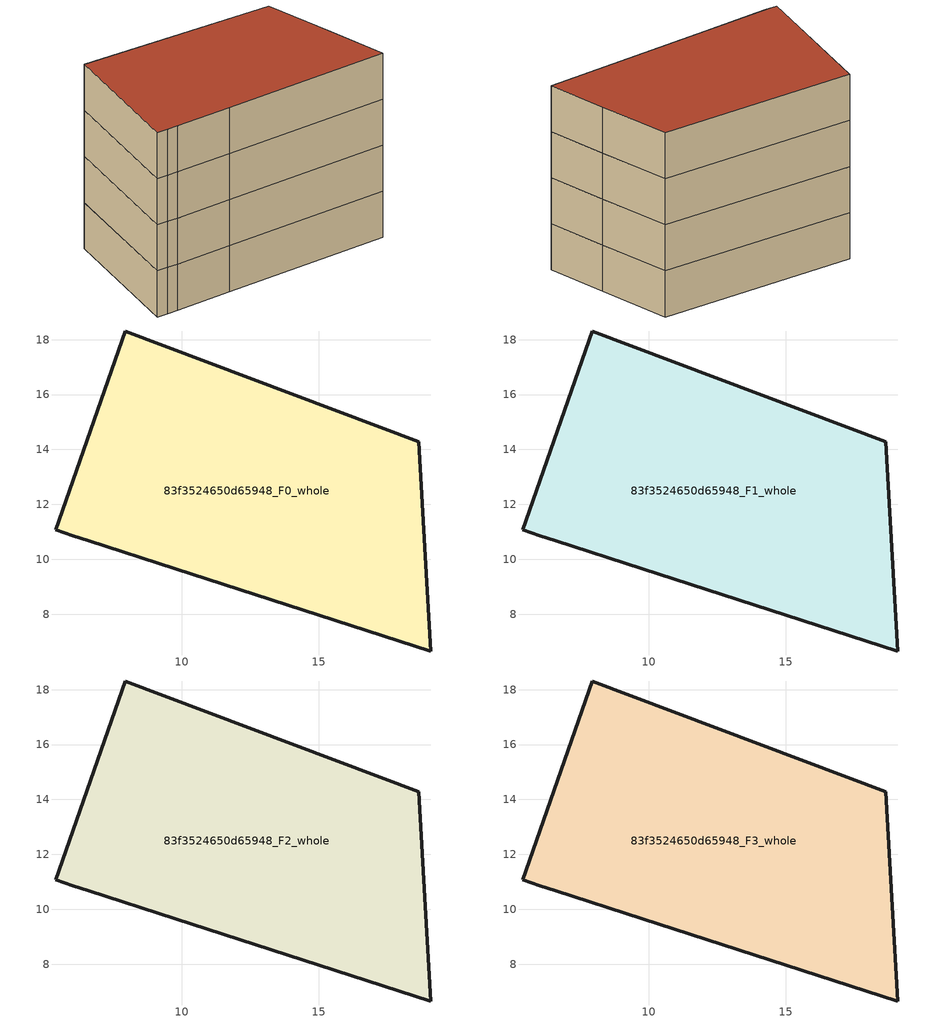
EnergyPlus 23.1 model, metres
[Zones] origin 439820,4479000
83f3524650d65948_F0_whole
 floor ground (EU_floor_Construction): 18.63,14.28 18.88,10.11 19.08,6.66 9.78,9.65 6.62,10.67 6.03,10.86 5.41,11.08 7.95,18.31 z0
 wall outside (EU_wall_Construction): 18.63,14.28 7.95,18.31 5.41,11.08 6.03,10.86 6.62,10.67 9.78,9.65 19.08,6.66 18.88,10.11 18.63,14.28 z0:3
83f3524650d65948_F1_whole
 floor to 83f3524650d65948_F0_whole (EU_floor_Construction): 18.63,14.28 18.88,10.11 19.08,6.66 9.78,9.65 6.62,10.67 6.03,10.86 5.41,11.08 7.95,18.31 z3
 wall outside (EU_wall_Construction): 18.63,14.28 7.95,18.31 5.41,11.08 6.03,10.86 6.62,10.67 9.78,9.65 19.08,6.66 18.88,10.11 18.63,14.28 z3:6
83f3524650d65948_F2_whole
 floor to 83f3524650d65948_F1_whole (EU_floor_Construction): 18.63,14.28 18.88,10.11 19.08,6.66 9.78,9.65 6.62,10.67 6.03,10.86 5.41,11.08 7.95,18.31 z6
 wall outside (EU_wall_Construction): 18.63,14.28 7.95,18.31 5.41,11.08 6.03,10.86 6.62,10.67 9.78,9.65 19.08,6.66 18.88,10.11 18.63,14.28 z6:9
83f3524650d65948_F3_whole
 floor to 83f3524650d65948_F2_whole (EU_floor_Construction): 18.63,14.28 18.88,10.11 19.08,6.66 9.78,9.65 6.62,10.67 6.03,10.86 5.41,11.08 7.95,18.31 z9
 wall outside (EU_wall_Construction): 18.63,14.28 7.95,18.31 5.41,11.08 6.03,10.86 6.62,10.67 9.78,9.65 19.08,6.66 18.88,10.11 18.63,14.28 z9:12
 roof outside (EU_roof_Construction): 19.08,6.66 18.88,10.11 18.63,14.28 7.95,18.31 5.41,11.08 6.03,10.86 6.62,10.67 9.78,9.65 z12
[Building]
EU S2 Campaign: North Axis=0; Terrain=City; Solar Distribution=FullExterior
[Site:Location]
Madrid: Latitude=40.5; Longitude=-3.5; Time Zone=1; Elevation=609
[SizingPeriod:WeatherFileDays]
AnnualSizingPeriod: Begin Month=1; Begin Day of Month=1; End Month=12; End Day of Month=31; Day of Week for Start Day=Monday; Use Weather File Daylight Saving Period=No; Use Weather File Rain and Snow Indicators=No
[MATERIAL]
EU_InternalMass_Material: Roughness=MediumRough; Thickness=0.1; Conductivity=1; Density=1800; Specific Heat=900; Thermal Absorptance=0.9; Solar Absorptance=0.7; Visible Absorptance=0.7
[MATERIAL:NOMASS] Roughness=MediumRough; Thermal Absorptance=0.9; Solar Absorptance=0.7; Visible Absorptance=0.7
Name | Thermal Resistance
EU_wall_NoMass | 0.609216
EU_roof_NoMass | 0.513268
EU_floor_NoMass | 0.568163
[CONSTRUCTION]
EU_wall_Construction: EU_wall_NoMass
EU_roof_Construction: EU_roof_NoMass
EU_floor_Construction: EU_floor_NoMass
EU_InternalMass_Construction: EU_InternalMass_Material
[ZONE] Type=1; Multiplier=1; Ceiling Height=autocalculate; Floor Area=autocalculate; Part of Total Floor Area=Yes
Name | Volume
83f3524650d65948_F0_whole | 284.984
83f3524650d65948_F1_whole; 83f3524650d65948_F2_whole; 83f3524650d65948_F3_whole | 284.985
[INTERNALMASS] Construction=EU_InternalMass_Construction; Surface Area=94.995
Name | Zone or ZoneList
83f3524650d65948_F0_whole_EU_InternalMass | 83f3524650d65948_F0_whole
83f3524650d65948_F1_whole_EU_InternalMass | 83f3524650d65948_F1_whole
83f3524650d65948_F2_whole_EU_InternalMass | 83f3524650d65948_F2_whole
83f3524650d65948_F3_whole_EU_InternalMass | 83f3524650d65948_F3_whole
[OTHEREQUIPMENT] Fuel Type=Electricity; Design Level Calculation Method=Watts/Area; Power per Zone Floor Area=1; Fraction Latent=0; Fraction Radiant=0; Fraction Lost=0; Carbon Dioxide Generation Rate=0; EndUse Subcategory=EU_Step8_InternalGains
Name | Zone or ZoneList or Space or SpaceList | Schedule
EU_Step8_InternalGain_83f3524650d65948_F0_whole_f000 | 83f3524650d65948_F0_whole | EU_Step8_GainSchedule_83f3524650d65948_F0_whole_f000
EU_Step8_InternalGain_83f3524650d65948_F1_whole_f000 | 83f3524650d65948_F1_whole | EU_Step8_GainSchedule_83f3524650d65948_F1_whole_f000
EU_Step8_InternalGain_83f3524650d65948_F2_whole_f000 | 83f3524650d65948_F2_whole | EU_Step8_GainSchedule_83f3524650d65948_F2_whole_f000
EU_Step8_InternalGain_83f3524650d65948_F3_whole_f000 | 83f3524650d65948_F3_whole | EU_Step8_GainSchedule_83f3524650d65948_F3_whole_f000
[ZONEVENTILATION:DESIGNFLOWRATE] Schedule=EU_AlwaysOn; Design Flow Rate Calculation Method=AirChanges/Hour; Air Changes per Hour=0.752966; Ventilation Type=Natural; Fan Pressure Rise=0; Fan Total Efficiency=1; Constant Term Coefficient=1; Temperature Term Coefficient=0; Velocity Term Coefficient=0; Velocity Squared Term Coefficient=0; Minimum Indoor Temperature=-100; Maximum Indoor Temperature=100; Delta Temperature=-100; Minimum Outdoor Temperature=-100; Maximum Outdoor Temperature=100; Maximum Wind Speed=40
Name | Zone or ZoneList or Space or SpaceList
EU_ConstantAir_83f3524650d65948_F0_whole | 83f3524650d65948_F0_whole
EU_ConstantAir_83f3524650d65948_F1_whole | 83f3524650d65948_F1_whole
EU_ConstantAir_83f3524650d65948_F2_whole | 83f3524650d65948_F2_whole
EU_ConstantAir_83f3524650d65948_F3_whole | 83f3524650d65948_F3_whole
[HVACTEMPLATE:THERMOSTAT] Constant Heating Setpoint=20; Constant Cooling Setpoint=50
EU_HeatOnly_83f3524650d65948_F0_whole; EU_HeatOnly_83f3524650d65948_F1_whole; EU_HeatOnly_83f3524650d65948_F2_whole; EU_HeatOnly_83f3524650d65948_F3_whole
[HVACTEMPLATE:ZONE:IDEALLOADSAIRSYSTEM] System Availability Schedule=EU_AlwaysOn; Maximum Heating Supply Air Temperature=50; Minimum Cooling Supply Air Temperature=13; Maximum Heating Supply Air Humidity Ratio=0.0156; Minimum Cooling Supply Air Humidity Ratio=0.0077; Heating Limit=NoLimit; Cooling Limit=NoLimit; Heating Availability Schedule=EU_AlwaysOn; Cooling Availability Schedule=EU_CoolingOff; Dehumidification Control Type=ConstantSensibleHeatRatio; Cooling Sensible Heat Ratio=0.7; Dehumidification Setpoint=60; Humidification Control Type=None; Humidification Setpoint=30; Outdoor Air Method=None; Outdoor Air Flow Rate per Person=0.00944; Outdoor Air Flow Rate per Zone Floor Area=0; Outdoor Air Flow Rate per Zone=0; Demand Controlled Ventilation Type=None; Outdoor Air Economizer Type=NoEconomizer; Heat Recovery Type=None; Sensible Heat Recovery Effectiveness=0.7; Latent Heat Recovery Effectiveness=0.65
Name | Template Thermostat
83f3524650d65948_F0_whole | EU_HeatOnly_83f3524650d65948_F0_whole
83f3524650d65948_F1_whole | EU_HeatOnly_83f3524650d65948_F1_whole
83f3524650d65948_F2_whole | EU_HeatOnly_83f3524650d65948_F2_whole
83f3524650d65948_F3_whole | EU_HeatOnly_83f3524650d65948_F3_whole
[SIZING:ZONE] Zone Cooling Design Supply Air Temperature Input Method=SupplyAirTemperature; Zone Cooling Design Supply Air Temperature=13; Zone Heating Design Supply Air Temperature Input Method=SupplyAirTemperature; Zone Heating Design Supply Air Temperature=50; Zone Cooling Design Supply Air Humidity Ratio=0.008; Zone Heating Design Supply Air Humidity Ratio=0.008; Cooling Design Air Flow Method=DesignDay; Cooling Design Air Flow Rate=0; Cooling Minimum Air Flow per Zone Floor Area=0.000762; Cooling Minimum Air Flow=0; Cooling Minimum Air Flow Fraction=0.2; Heating Design Air Flow Method=DesignDay; Heating Design Air Flow Rate=0; Heating Maximum Air Flow per Zone Floor Area=0.002032; Heating Maximum Air Flow=0.141576; Heating Maximum Air Flow Fraction=0.3; Account for Dedicated Outdoor Air System=No; Dedicated Outdoor Air System Control Strategy=NeutralSupplyAir; Dedicated Outdoor Air Low Setpoint Temperature for Design=autosize; Dedicated Outdoor Air High Setpoint Temperature for Design=autosize; Zone Load Sizing Method=Sensible Load Only No Latent Load; Zone Latent Cooling Design Supply Air Humidity Ratio Input Method=HumidityRatioDifference; Zone Cooling Design Supply Air Humidity Ratio Difference=0.005; Zone Latent Heating Design Supply Air Humidity Ratio Input Method=HumidityRatioDifference; Zone Humidification Design Supply Air Humidity Ratio Difference=0.005
83f3524650d65948_F0_whole; 83f3524650d65948_F1_whole; 83f3524650d65948_F2_whole; 83f3524650d65948_F3_whole
[SCHEDULE:CONSTANT]
Name | Hourly Value
EU_AlwaysOn | 1
EU_CoolingOff | 0
[SCHEDULE:FILE] Column Number=1; Rows to Skip at Top=0; Number of Hours of Data=8760; Column Separator=Comma; Interpolate to Timestep=No; Minutes per Item=60; Adjust Schedule for Daylight Savings=Yes
Name | File
EU_Step8_GainSchedule_83f3524650d65948_F0_whole_f000 | C:\Users\o_iseri\Desktop\OpenUBEM\openubem\outputs\eu_evidence\EU-11\ES-MAD-BERRUGUETE\idfs\83f3524650d65948\83f3524650d65948_F0_whole_f000_gain.csv
EU_Step8_GainSchedule_83f3524650d65948_F1_whole_f000 | C:\Users\o_iseri\Desktop\OpenUBEM\openubem\outputs\eu_evidence\EU-11\ES-MAD-BERRUGUETE\idfs\83f3524650d65948\83f3524650d65948_F1_whole_f000_gain.csv
EU_Step8_GainSchedule_83f3524650d65948_F2_whole_f000 | C:\Users\o_iseri\Desktop\OpenUBEM\openubem\outputs\eu_evidence\EU-11\ES-MAD-BERRUGUETE\idfs\83f3524650d65948\83f3524650d65948_F2_whole_f000_gain.csv
EU_Step8_GainSchedule_83f3524650d65948_F3_whole_f000 | C:\Users\o_iseri\Desktop\OpenUBEM\openubem\outputs\eu_evidence\EU-11\ES-MAD-BERRUGUETE\idfs\83f3524650d65948\83f3524650d65948_F3_whole_f000_gain.csv
